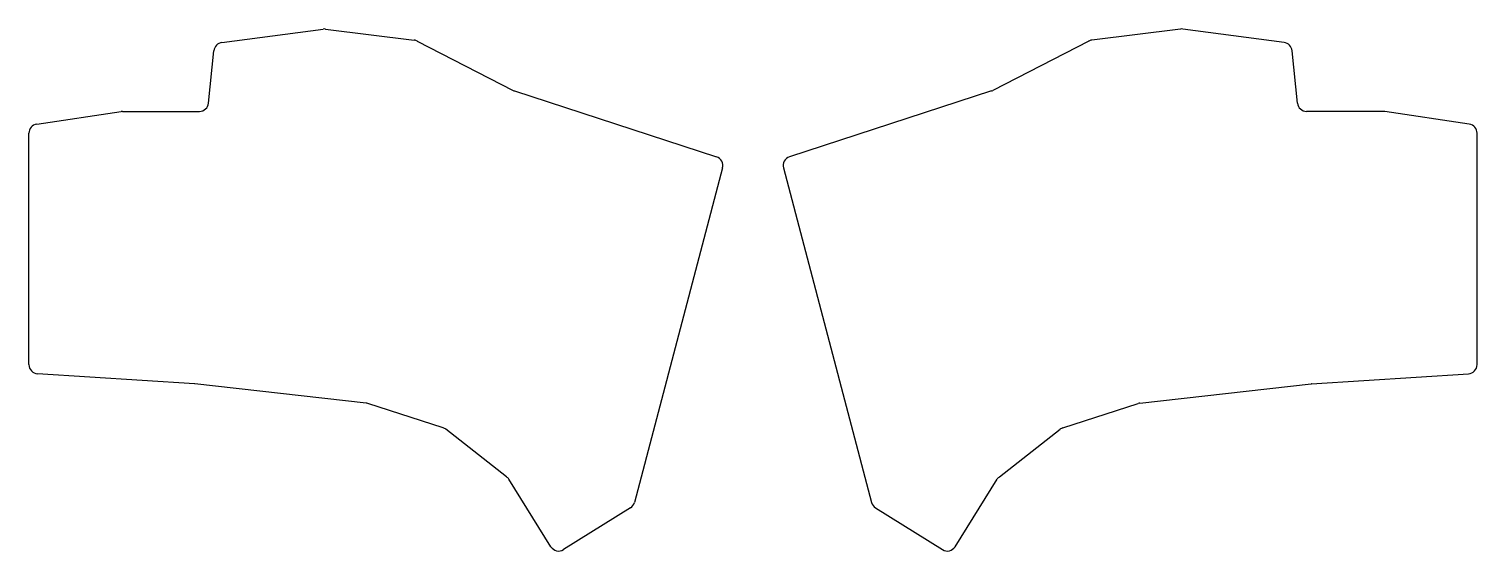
# Model space of a CAD drawing. Header units: millimetres. Extents: x 89 to 404, y -149 to -36.
import ezdxf

# ---------------------------------------------------------------- set-up
doc = ezdxf.new("R2010")
doc.units = ezdxf.units.MM

msp = doc.modelspace()

# ---------------------------------------------------------------- linework, layer by layer
for p, q in [((130.99, -38.52), (153.05, -35.58)), ((153.56, -35.58), (172.85, -38)), ((339.56, -35.58), (320.27, -38)), ((362.13, -38.52), (340.07, -35.58)), ((128.09, -51.71), (129.26, -40.29)), ((173.51, -38.2), (194.34, -48.93)), ((319.61, -38.2), (298.78, -48.93)), ((365.03, -51.71), (363.86, -40.29)), ((194.64, -49.06), (238.61, -63.38)), ((298.48, -49.06), (254.51, -63.38)), ((90.7, -56.29), (109.05, -53.52)), ((109.35, -53.5), (126.1, -53.5)), ((383.77, -53.5), (367.02, -53.5)), ((402.42, -56.29), (384.07, -53.52)), ((89, -108.62), (89, -58.27)), ((404.12, -108.62), (404.12, -58.27)), ((239.92, -65.79), (220.76, -138.62)), ((253.2, -65.79), (272.36, -138.62)), ((125.02, -112.82), (90.87, -110.62)), ((162.35, -116.98), (125.11, -112.82)), ((330.77, -116.98), (368.01, -112.82)), ((368.1, -112.82), (402.25, -110.62)), ((179.14, -122.38), (162.75, -117.06)), ((313.98, -122.38), (330.37, -117.06)), ((192.95, -133.04), (179.75, -122.7)), ((300.17, -133.04), (313.37, -122.7)), ((202.58, -148.26), (193.42, -133.56)), ((290.54, -148.26), (299.7, -133.56)), ((219.89, -139.81), (205.34, -148.9)), ((273.23, -139.81), (287.78, -148.9))]:
    msp.add_line(p, q)
for centre, start, end in [((153.31, -37.56), 82.8528, 97.5807), ((339.81, -37.56), 82.4193, 97.1472), ((131.25, -40.5), 97.5807, 174.0993), ((172.6, -39.98), 62.7449, 82.8528), ((320.52, -39.98), 97.1472, 117.2551), ((361.87, -40.5), 5.9007, 82.4193), ((195.26, -47.15), 242.7449, 251.9528), ((297.86, -47.15), 288.0472, 297.2551), ((109.35, -55.5), 90, 98.5862), ((126.1, -51.5), 270, 354.0993), ((367.02, -51.5), 185.9007, 270), ((383.77, -55.5), 81.4138, 90), ((91, -58.27), 98.5862, 180), ((402.12, -58.27), 0, 81.4138), ((237.99, -65.29), 345.2562, 71.9528), ((255.13, -65.29), 108.0472, 194.7438), ((91, -108.62), 180, 266.321), ((402.12, -108.62), 273.679, 0), ((124.89, -114.81), 83.6348, 86.321), ((368.23, -114.81), 93.679, 96.3652), ((162.13, -118.97), 72.0426, 83.6348), ((330.99, -118.97), 96.3652, 107.9574), ((178.52, -124.28), 51.9277, 72.0426), ((314.6, -124.28), 107.9574, 128.0723), ((191.72, -134.62), 31.9358, 51.9277), ((301.4, -134.62), 128.0723, 148.0642), ((218.83, -138.11), 302, 345.2562), ((274.29, -138.11), 194.7438, 238), ((204.28, -147.2), 211.9358, 302), ((288.84, -147.2), 238, 328.0642)]:
    msp.add_arc(centre, 2, start, end)

doc.saveas('drawing.dxf')
